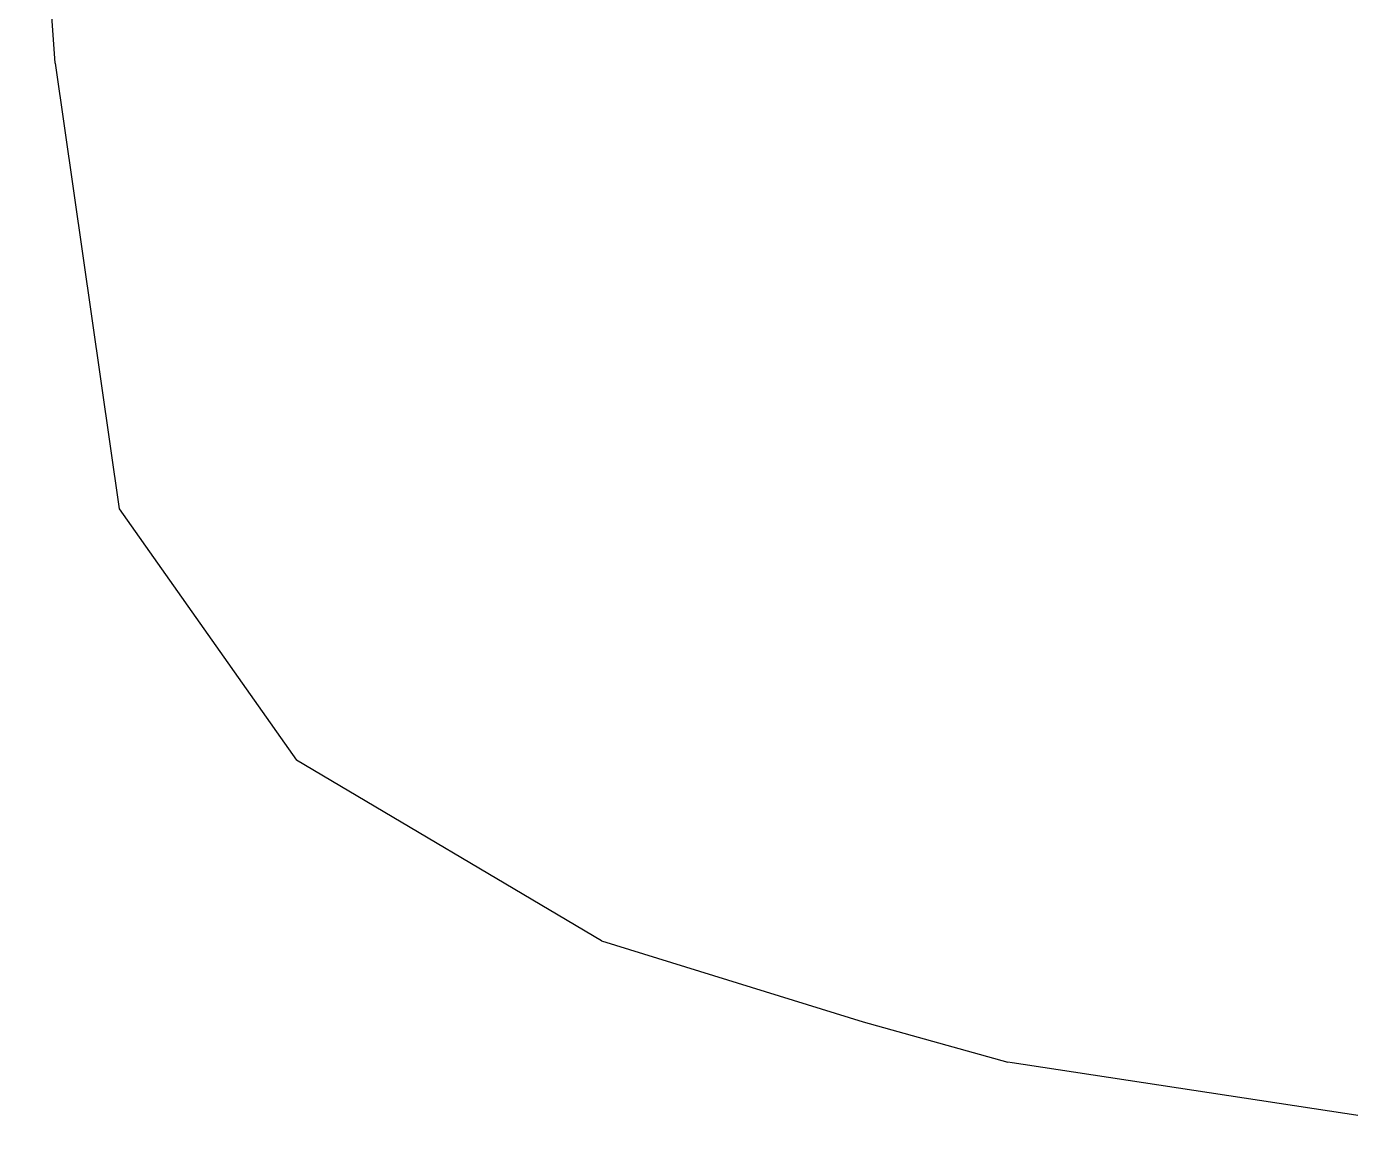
# Model space of a CAD drawing. Header units: millimetres. Extents: x 2336463 to 2579121, y 595385 to 778077.
# Drawn here: x 2526272.6 to 2526387.4, y 664012.7 to 664108.9 of the extents above; entities that cross this region are included whole.
import ezdxf

# ---------------------------------------------------------------- set-up
doc = ezdxf.new("R2010")
doc.units = ezdxf.units.MM
doc.header["$MEASUREMENT"] = 0
doc.linetypes.add('Wipeout_Contour', pattern=[1000, 0, -1000])
doc.layers.add('Интерьер - Мебель', color=7, linetype='Continuous')
doc.layers.add('Интерьер - Мебель_Ном._пера__62', color=7, linetype='Continuous', lineweight=25, true_color=0xaaaaaa)

msp = doc.modelspace()

# ---------------------------------------------------------------- wipeouts: each hides what was drawn before it
at = {"color": 254, "linetype": 'Wipeout_Contour', "lineweight": 0, "ltscale": 7836332.944103934}
msp.add_wipeout([(2526280.86, 664107.06), (2526272.56, 664140.58), (2526275.04, 664105.72)], dxfattribs=at).dxf.layer = 'Интерьер - Мебель'
at = {"color": 254, "linetype": 'Wipeout_Contour', "lineweight": 0, "ltscale": 7836636.185220221}
msp.add_wipeout([(2526361.93, 664049.91), (2526419.47, 664037.77), (2526417.07, 664052.62)], dxfattribs=at).dxf.layer = 'Интерьер - Мебель'

# ---------------------------------------------------------------- next in the draw order: wipeouts: each hides what was drawn before it
at = {"color": 254, "linetype": 'Wipeout_Contour', "lineweight": 0, "ltscale": 7836346.39324343}
msp.add_wipeout([(2526272.56, 664140.58), (2526280.86, 664107.06), (2526279.28, 664143.57)], dxfattribs=at).dxf.layer = 'Интерьер - Мебель'
at = {"color": 254, "linetype": 'Wipeout_Contour', "lineweight": 0, "ltscale": 7836654.03044891}
msp.add_wipeout([(2526366.15, 664067.05), (2526417.07, 664052.62), (2526421.42, 664067.05)], dxfattribs=at).dxf.layer = 'Интерьер - Мебель'
at = {"color": 254, "linetype": 'Wipeout_Contour', "lineweight": 0, "ltscale": 7836496.417770766}
msp.add_wipeout([(2526361.93, 664049.91), (2526325.44, 664047.36), (2526368.96, 664033.52)], dxfattribs=at).dxf.layer = 'Интерьер - Мебель'

# ---------------------------------------------------------------- next in the draw order: wipeouts: each hides what was drawn before it
at = {"color": 254, "linetype": 'Wipeout_Contour', "lineweight": 0, "ltscale": 7836362.328960769}
msp.add_wipeout([(2526296.88, 664108.89), (2526279.28, 664143.57), (2526280.86, 664107.06)], dxfattribs=at).dxf.layer = 'Интерьер - Мебель'
at = {"color": 254, "linetype": 'Wipeout_Contour', "lineweight": 0, "ltscale": 7836585.468129837}
msp.add_wipeout([(2526419.47, 664037.77), (2526361.93, 664049.91), (2526368.96, 664033.52)], dxfattribs=at).dxf.layer = 'Интерьер - Мебель'
at = {"color": 254, "linetype": 'Wipeout_Contour', "lineweight": 0, "ltscale": 7836409.316409077}
msp.add_wipeout([(2526325.44, 664047.36), (2526304.5, 664045.59), (2526338.06, 664030.36)], dxfattribs=at).dxf.layer = 'Интерьер - Мебель'

# ---------------------------------------------------------------- next in the draw order: wipeouts: each hides what was drawn before it
at = {"color": 254, "linetype": 'Wipeout_Contour', "lineweight": 0, "ltscale": 7836423.445502743}
msp.add_wipeout([(2526324.66, 664110.88), (2526296.51, 664147.66), (2526296.88, 664108.89)], dxfattribs=at).dxf.layer = 'Интерьер - Мебель'
at = {"color": 254, "linetype": 'Wipeout_Contour', "lineweight": 0, "ltscale": 7836508.028199375}
msp.add_wipeout([(2526366.15, 664067.05), (2526326.28, 664067.05), (2526361.93, 664049.91)], dxfattribs=at).dxf.layer = 'Интерьер - Мебель'
at = {"color": 254, "linetype": 'Wipeout_Contour', "lineweight": 0, "ltscale": 7836468.73221424}
msp.add_wipeout([(2526368.96, 664033.52), (2526325.44, 664047.36), (2526338.06, 664030.36)], dxfattribs=at).dxf.layer = 'Интерьер - Мебель'
at = {"color": 254, "linetype": 'Wipeout_Contour', "lineweight": 0, "ltscale": 7836365.298454938}
msp.add_wipeout([(2526296, 664045.23), (2526322.44, 664029.57), (2526304.5, 664045.59)], dxfattribs=at).dxf.layer = 'Интерьер - Мебель'

# ---------------------------------------------------------------- next in the draw order: wipeouts: each hides what was drawn before it
at = {"color": 254, "linetype": 'Wipeout_Contour', "lineweight": 0, "ltscale": 7836408.020331233}
msp.add_wipeout([(2526326.28, 664067.05), (2526299.97, 664067.05), (2526325.44, 664047.36)], dxfattribs=at).dxf.layer = 'Интерьер - Мебель'
at = {"color": 254, "linetype": 'Wipeout_Contour', "lineweight": 0, "ltscale": 7836592.739073218}
msp.add_wipeout([(2526366.15, 664067.05), (2526361.93, 664049.91), (2526417.07, 664052.62)], dxfattribs=at).dxf.layer = 'Интерьер - Мебель'
at = {"color": 254, "linetype": 'Wipeout_Contour', "lineweight": 0, "ltscale": 7836401.75941045}
msp.add_wipeout([(2526338.06, 664030.36), (2526304.5, 664045.59), (2526322.44, 664029.57)], dxfattribs=at).dxf.layer = 'Интерьер - Мебель'
at = {"color": 254, "linetype": 'Wipeout_Contour', "lineweight": 0, "ltscale": 7836640.784242855}
msp.add_wipeout([(2526419.47, 664037.77), (2526368.96, 664033.52), (2526426.48, 664024.37)], dxfattribs=at).dxf.layer = 'Интерьер - Мебель'

# ---------------------------------------------------------------- next in the draw order: wipeouts: each hides what was drawn before it
at = {"color": 254, "linetype": 'Wipeout_Contour', "lineweight": 0, "ltscale": 7836347.940670758}
msp.add_wipeout([(2526299.97, 664067.05), (2526285.36, 664067.05), (2526304.5, 664045.59)], dxfattribs=at).dxf.layer = 'Интерьер - Мебель'
at = {"color": 254, "linetype": 'Wipeout_Contour', "lineweight": 0, "ltscale": 7836464.27452711}
msp.add_wipeout([(2526325.44, 664047.36), (2526361.93, 664049.91), (2526326.28, 664067.05)], dxfattribs=at).dxf.layer = 'Интерьер - Мебель'
at = {"color": 254, "linetype": 'Wipeout_Contour', "lineweight": 0, "ltscale": 7836517.206066137}
msp.add_wipeout([(2526368.96, 664033.52), (2526338.06, 664030.36), (2526382.92, 664020.3)], dxfattribs=at).dxf.layer = 'Интерьер - Мебель'

# ---------------------------------------------------------------- next in the draw order: wipeouts: each hides what was drawn before it
at = {"color": 254, "linetype": 'Wipeout_Contour', "lineweight": 0, "ltscale": 7836321.33053065}
msp.add_wipeout([(2526280.6, 664067.05), (2526296, 664045.23), (2526285.36, 664067.05)], dxfattribs=at).dxf.layer = 'Интерьер - Мебель'
at = {"color": 254, "linetype": 'Wipeout_Contour', "lineweight": 0, "ltscale": 7836382.02809543}
msp.add_wipeout([(2526299.97, 664067.05), (2526304.5, 664045.59), (2526325.44, 664047.36)], dxfattribs=at).dxf.layer = 'Интерьер - Мебель'
at = {"color": 254, "linetype": 'Wipeout_Contour', "lineweight": 0, "ltscale": 7836601.510323116}
msp.add_wipeout([(2526368.96, 664033.52), (2526382.92, 664020.3), (2526426.48, 664024.37)], dxfattribs=at).dxf.layer = 'Интерьер - Мебель'
at = {"color": 254, "linetype": 'Wipeout_Contour', "lineweight": 0, "ltscale": 7836446.756822947}
msp.add_wipeout([(2526322.44, 664029.57), (2526357.68, 664019.05), (2526338.06, 664030.36)], dxfattribs=at).dxf.layer = 'Интерьер - Мебель'

# ---------------------------------------------------------------- next in the draw order: wipeouts: each hides what was drawn before it
at = {"color": 254, "linetype": 'Wipeout_Contour', "lineweight": 0, "ltscale": 7836338.501762958}
msp.add_wipeout([(2526304.5, 664045.59), (2526285.36, 664067.05), (2526296, 664045.23)], dxfattribs=at).dxf.layer = 'Интерьер - Мебель'
at = {"color": 254, "linetype": 'Wipeout_Contour', "lineweight": 0, "ltscale": 7836502.695917355}
msp.add_wipeout([(2526382.92, 664020.3), (2526338.06, 664030.36), (2526357.68, 664019.05)], dxfattribs=at).dxf.layer = 'Интерьер - Мебель'

# ---------------------------------------------------------------- next in the draw order: wipeouts: each hides what was drawn before it
at = {"color": 254, "linetype": 'Wipeout_Contour', "lineweight": 0, "ltscale": 7836326.607626136}
msp.add_wipeout([(2526275.04, 664105.72), (2526285.36, 664067.05), (2526280.86, 664107.06)], dxfattribs=at).dxf.layer = 'Интерьер - Мебель'
at = {"color": 254, "linetype": 'Wipeout_Contour', "lineweight": 0, "ltscale": 7836660.91089634}
msp.add_wipeout([(2526426.48, 664024.37), (2526382.92, 664020.3), (2526435.93, 664014.3)], dxfattribs=at).dxf.layer = 'Интерьер - Мебель'

# ---------------------------------------------------------------- next in the draw order: wipeouts: each hides what was drawn before it
at = {"color": 254, "linetype": 'Wipeout_Contour', "lineweight": 0, "ltscale": 7836315.965663158}
msp.add_wipeout([(2526285.36, 664067.05), (2526275.04, 664105.72), (2526280.6, 664067.05)], dxfattribs=at).dxf.layer = 'Интерьер - Мебель'
at = {"color": 254, "linetype": 'Wipeout_Contour', "lineweight": 0, "ltscale": 7836557.637566755}
msp.add_wipeout([(2526357.68, 664019.05), (2526399.49, 664012.68), (2526382.92, 664020.3)], dxfattribs=at).dxf.layer = 'Интерьер - Мебель'

# ---------------------------------------------------------------- next in the draw order: linework, layer by layer
at = {"layer": 'Интерьер - Мебель_Ном._пера__62', "color": 253, "linetype": 'Continuous', "lineweight": 25, "true_color": 0xaaaaaa}
msp.add_line((2526275.04, 664105.72), (2526272.56, 664140.58), dxfattribs=at)

# ---------------------------------------------------------------- next in the draw order: wipeouts: each hides what was drawn before it
at = {"color": 254, "linetype": 'Wipeout_Contour', "lineweight": 0, "ltscale": 7836362.394775411}
msp.add_wipeout([(2526296.88, 664108.89), (2526280.86, 664107.06), (2526299.97, 664067.05)], dxfattribs=at).dxf.layer = 'Интерьер - Мебель'
at = {"color": 254, "linetype": 'Wipeout_Contour', "lineweight": 0, "ltscale": 7836451.264528045}
msp.add_wipeout([(2526322.44, 664029.57), (2526345.14, 664022.53), (2526357.68, 664019.05)], dxfattribs=at).dxf.layer = 'Интерьер - Мебель'
at = {"color": 254, "linetype": 'Wipeout_Contour', "lineweight": 0, "ltscale": 7836632.235290492}
msp.add_wipeout([(2526382.92, 664020.3), (2526399.49, 664012.68), (2526435.93, 664014.3)], dxfattribs=at).dxf.layer = 'Интерьер - Мебель'

# ---------------------------------------------------------------- next in the draw order: linework, layer by layer
at = {"layer": 'Интерьер - Мебель_Ном._пера__62', "color": 253, "linetype": 'Continuous', "lineweight": 25, "true_color": 0xaaaaaa}
for p, q in [((2526322.44, 664029.57), (2526296, 664045.23)), ((2526322.44, 664029.57), (2526345.14, 664022.53)), ((2526345.14, 664022.53), (2526357.68, 664019.05)), ((2526399.49, 664012.68), (2526357.68, 664019.05))]:
    msp.add_line(p, q, dxfattribs=at)

# ---------------------------------------------------------------- next in the draw order: wipeouts: each hides what was drawn before it
at = {"color": 254, "linetype": 'Wipeout_Contour', "lineweight": 0, "ltscale": 7836340.957459699}
msp.add_wipeout([(2526299.97, 664067.05), (2526280.86, 664107.06), (2526285.36, 664067.05)], dxfattribs=at).dxf.layer = 'Интерьер - Мебель'

# ---------------------------------------------------------------- next in the draw order: linework, layer by layer
at = {"layer": 'Интерьер - Мебель_Ном._пера__62', "color": 253, "linetype": 'Continuous', "lineweight": 25, "true_color": 0xaaaaaa}
for p, q in [((2526275.04, 664105.72), (2526280.6, 664067.05)), ((2526280.6, 664067.05), (2526296, 664045.23))]:
    msp.add_line(p, q, dxfattribs=at)

# ---------------------------------------------------------------- next in the draw order: wipeouts: each hides what was drawn before it
at = {"color": 254, "linetype": 'Wipeout_Contour', "lineweight": 0, "ltscale": 7836431.076265551}
msp.add_wipeout([(2526296.88, 664108.89), (2526326.28, 664067.05), (2526324.66, 664110.88)], dxfattribs=at).dxf.layer = 'Интерьер - Мебель'

# ---------------------------------------------------------------- next in the draw order: wipeouts: each hides what was drawn before it
at = {"color": 254, "linetype": 'Wipeout_Contour', "lineweight": 0, "ltscale": 7836396.623382354}
msp.add_wipeout([(2526326.28, 664067.05), (2526296.88, 664108.89), (2526299.97, 664067.05)], dxfattribs=at).dxf.layer = 'Интерьер - Мебель'

# ---------------------------------------------------------------- next in the draw order: wipeouts: each hides what was drawn before it
at = {"color": 254, "linetype": 'Wipeout_Contour', "lineweight": 0, "ltscale": 7836537.160426484}
msp.add_wipeout([(2526365.74, 664112.72), (2526324.66, 664110.88), (2526366.15, 664067.05)], dxfattribs=at).dxf.layer = 'Интерьер - Мебель'

# ---------------------------------------------------------------- next in the draw order: wipeouts: each hides what was drawn before it
at = {"color": 254, "linetype": 'Wipeout_Contour', "lineweight": 0, "ltscale": 7836488.061839609}
msp.add_wipeout([(2526366.15, 664067.05), (2526324.66, 664110.88), (2526326.28, 664067.05)], dxfattribs=at).dxf.layer = 'Интерьер - Мебель'

# ---------------------------------------------------------------- next in the draw order: wipeouts: each hides what was drawn before it
at = {"color": 254, "linetype": 'Wipeout_Contour', "lineweight": 0, "ltscale": 7836685.233098006}
msp.add_wipeout([(2526421.66, 664114.06), (2526365.74, 664112.72), (2526421.42, 664067.05)], dxfattribs=at).dxf.layer = 'Интерьер - Мебель'

# ---------------------------------------------------------------- next in the draw order: wipeouts: each hides what was drawn before it
at = {"color": 254, "linetype": 'Wipeout_Contour', "lineweight": 0, "ltscale": 7836620.300679322}
msp.add_wipeout([(2526421.42, 664067.05), (2526365.74, 664112.72), (2526366.15, 664067.05)], dxfattribs=at).dxf.layer = 'Интерьер - Мебель'

doc.saveas('drawing.dxf')
